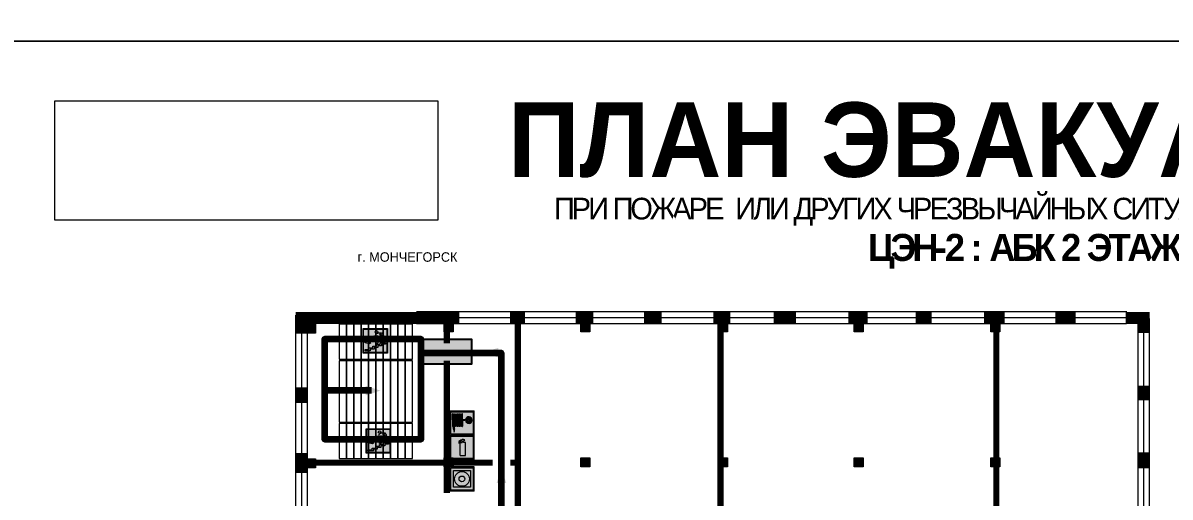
# Model space of a CAD drawing. Header units: millimetres. Extents: x 13810 to 67229, y 12374 to 21950.
# Drawn here: x 25436.9 to 25775.8, y 14409.9 to 14549.9 of the extents above; entities that cross this region are included whole.
import ezdxf

# ---------------------------------------------------------------- set-up
doc = ezdxf.new("R2010")
doc.units = ezdxf.units.MM
doc.layers.add('План_Штампы', color=7, linetype='Continuous')
doc.styles.add('обычный', font='arial.ttf')
picture_1 = doc.add_image_def('image1.jpg', size_in_pixel=(337, 105))

# ---------------------------------------------------------------- blocks, each defined once
blk = doc.blocks.new('A$C54414219')
at = {"true_color": 0xffffff}
h = blk.add_hatch(color=7, dxfattribs=at)
h.paths.add_polyline_path([(2.39, -9.45), (2.39, -18.3), (11.23, -18.3), (11.23, -9.45)], flags=0)
h.paths.add_polyline_path([(10.71, -13.87, -1), (2.92, -13.87, -1)], flags=0)
h.paths.add_polyline_path([(8.3, -13.87, -1), (5.33, -13.87, -1)], flags=0)
h.paths.add_polyline_path([(0.41, -7.47), (0.41, -20.27), (13.21, -20.27), (13.21, -7.47)])
h.paths.add_polyline_path([(0.92, -19.77), (12.71, -19.77), (12.71, -7.98), (0.92, -7.98)], flags=16)
h.paths.add_polyline_path([(11.23, -9.45), (11.23, -18.3), (2.39, -18.3), (2.39, -9.45)], flags=0)
at = {"lineweight": 5}
h = blk.add_hatch(color=242, dxfattribs=at)
h.paths.add_polyline_path([(12.71, -7.98), (0.92, -7.98), (0.92, -19.77), (12.71, -19.77)])
h.paths.add_polyline_path([(11.23, -18.3), (2.39, -18.3), (2.39, -9.45), (11.23, -9.45)], flags=16)
h.paths.add_polyline_path([(10.71, -13.87, -1), (2.92, -13.87, -1)], flags=0)
h.paths.add_polyline_path([(8.3, -13.87, -1), (5.33, -13.87, -1)], flags=0)
at = {"true_color": 0xffffff}
h = blk.add_hatch(color=7, dxfattribs=at)
h.paths.add_polyline_path([(2.39, -9.45), (2.39, -18.3), (11.23, -18.3), (11.23, -9.45)])
h.paths.add_polyline_path([(10.71, -13.87, -1), (2.92, -13.87, -1)], flags=16)
h.paths.add_polyline_path([(8.3, -13.87, -1), (5.33, -13.87, -1)], flags=0)
at = {"lineweight": 5}
h = blk.add_hatch(color=242, dxfattribs=at)
h.paths.add_polyline_path([(2.92, -13.87, 1), (10.71, -13.87, 1)])
h.paths.add_polyline_path([(8.3, -13.87, -1), (5.33, -13.87, -1)], flags=16)
at = {"color": 242, "lineweight": 5}
for p, q in [((0.41, -20.27), (0.41, -7.47)), ((0.41, -7.47), (13.21, -7.47)), ((0.41, -7.47), (13.21, -7.47)), ((13.21, -20.27), (13.21, -7.47)), ((0.41, -20.27), (13.21, -20.27))]:
    blk.add_line(p, q, dxfattribs=at)
for points in [[(0.92, -7.98), (12.71, -7.98), (12.71, -19.77), (0.92, -19.77)], [(2.39, -9.45), (11.23, -9.45), (11.23, -18.3), (2.39, -18.3)]]:
    blk.add_lwpolyline(points, close=True, dxfattribs=at)
for radius in [3.89, 1.49]:
    blk.add_circle((6.81, -13.87), radius, dxfattribs=at)
blk = doc.blocks.new('A$C7B4425F7')
at = {"true_color": 0xffffff}
blk.add_hatch(color=7, dxfattribs=at).paths.add_polyline_path([(0, 0), (-16, 0), (-16, -8), (0, -8)])
h = blk.add_hatch(color=126)
h.paths.add_polyline_path([(-0.2, -0.2), (-15.8, -0.2), (-15.8, -7.8), (-0.2, -7.8)])
h.paths.add_polyline_path([(-11.76, -2.03), (-11.76, -3.66), (-11.17, -3.66, -0.568275), (-11.17, -6.18), (-12.58, -6.18), (-12.58, -2.03)], flags=16)
h.paths.add_polyline_path([(-13.33, -4.12, -0.495768), (-13.59, -6.18), (-15.03, -6.18), (-15.03, -2.03), (-13.59, -2.03, -0.487973)], flags=16)
h.paths.add_polyline_path([(-10.25, -2.03), (-9.48, -2.03), (-9.48, -6.18), (-10.25, -6.18)], flags=16)
h.paths.add_polyline_path([(-13.84, -3.69), (-14.24, -3.69), (-14.24, -3.03), (-13.9, -3.03, -0.692621)], flags=0)
h.paths.add_polyline_path([(-9.15, -2.03), (-8.4, -2.03), (-8.04, -3.07), (-7.68, -2.03), (-6.93, -2.03), (-7.64, -4.1), (-6.93, -6.18), (-7.68, -6.18), (-8.04, -5.14), (-8.4, -6.18), (-9.15, -6.18), (-8.44, -4.1)], flags=16)
h.paths.add_polyline_path([(-11.76, -4.46), (-11.42, -4.46, -0.692621), (-11.36, -5.12), (-11.76, -5.12)], flags=0)
h.paths.add_polyline_path([(-13.9, -5.2), (-14.24, -5.2), (-14.24, -4.55), (-13.84, -4.55, -0.708038)], flags=0)
edge = h.paths.add_edge_path(flags=16)
edge.add_ellipse((-5.51, -4.08), major_axis=(0, 2.05), ratio=0.586184, start_angle=0, end_angle=360)
edge = h.paths.add_edge_path(flags=0)
edge.add_ellipse((-5.51, -4.08), major_axis=(0, 1.14), ratio=0.454828, start_angle=0, end_angle=360)
h.paths.add_polyline_path([(-4.13, -4.96, 0.377264), (-3.48, -4.52, 0.0555), (-3.16, -2.03), (-1.66, -2.03), (-1.66, -4.96), (-0.96, -4.96), (-0.96, -7.01), (-1.75, -7.01), (-1.75, -6.18), (-3.3, -6.18), (-3.3, -7.02), (-4.13, -7.02)], flags=16)
h.paths.add_polyline_path([(-2.73, -2.91), (-2.28, -2.91), (-2.28, -4.96), (-3.05, -4.96, 0.079136)], flags=0)
at = {"color": 126}
blk.add_lwpolyline([(-16, -8), (0, -8), (0, 0), (-16, 0)], close=True, dxfattribs=at)
blk = doc.blocks.new('вниз 3')
at = {"lineweight": 0, "true_color": 0xffffff}
h = blk.add_hatch(color=7, dxfattribs=at)
h.dxf.hatch_style = 1
h.paths.add_polyline_path([(40997.5, -4475.69), (40997.25, -4475.28), (40995.76, -4476.15), (40995.97, -4475.23), (40995.39, -4475.56), (40995.05, -4476.83), (40996.33, -4477.17), (40996.91, -4476.83), (40996, -4476.55)], flags=0)
h.paths.add_polyline_path([(40999.81, -4473.95), (41000.22, -4473.95), (41000.64, -4474.67), (41001.03, -4474.43), (41000.46, -4473.49), (41000.42, -4473.49), (40999.43, -4473.49), (40998.68, -4473.92), (40998.68, -4474.57), (40997.88, -4474.57), (40997.88, -4475), (40999.14, -4475), (40999.14, -4474.43), (40999.14, -4474.38), (40999.59, -4475.15), (40998.72, -4475.67), (40998.72, -4477.06), (40999.24, -4477.06), (40999.24, -4475.96), (40999.95, -4475.56), (40999.95, -4476.43), (41001.61, -4476.43), (41001.61, -4475.88), (41000.47, -4475.88), (41000.47, -4475.12)], flags=0)
h.paths.add_polyline_path([(40999.2, -4473.24, 1), (40998.35, -4473.24, 1)], flags=0)
h.paths.add_polyline_path([(41000.46, -4477.26), (41001.69, -4477.26), (41001.69, -4476.84), (41000.03, -4476.84), (41000.03, -4477.39), (40998.78, -4477.39), (40998.78, -4477.95), (40997.53, -4477.95), (40997.53, -4478.5), (40996.29, -4478.5), (40996.29, -4479.06), (40995.05, -4479.06), (40995.05, -4479.48), (40995.29, -4479.48), (40996.72, -4479.48), (40996.72, -4478.92), (40997.97, -4478.92), (40997.97, -4478.36), (40999.2, -4478.36), (40999.2, -4477.81), (41000.46, -4477.81)], flags=0)
h.paths.add_polyline_path([(41002.37, -4472.17), (40994.37, -4472.17), (40994.37, -4480.17), (41002.37, -4480.17)])
h.paths.add_polyline_path([(41002.16, -4479.96), (40994.57, -4479.96), (40994.57, -4472.37), (41002.16, -4472.37)], flags=16)
h.paths.add_polyline_path([(41001.61, -4475.88), (41001.61, -4476.43), (40999.95, -4476.43), (40999.95, -4475.56), (40999.24, -4475.96), (40999.24, -4477.06), (40998.72, -4477.06), (40998.72, -4475.67), (40999.59, -4475.15), (40999.14, -4474.38), (40999.14, -4474.43), (40999.14, -4475), (40997.88, -4475), (40997.88, -4474.57), (40998.68, -4474.57), (40998.68, -4473.92), (40999.43, -4473.49), (41000.42, -4473.49), (41000.46, -4473.49), (41001.03, -4474.43), (41000.64, -4474.67), (41000.22, -4473.95), (40999.81, -4473.95), (41000.47, -4475.12), (41000.47, -4475.88)], flags=0)
h.paths.add_polyline_path([(41001.69, -4476.84), (41001.69, -4477.26), (41000.46, -4477.26), (41000.46, -4477.81), (40999.2, -4477.81), (40999.2, -4478.36), (40997.97, -4478.36), (40997.97, -4478.92), (40996.72, -4478.92), (40996.72, -4479.48), (40995.05, -4479.48), (40995.05, -4479.06), (40996.29, -4479.06), (40996.29, -4478.5), (40997.53, -4478.5), (40997.53, -4477.95), (40998.78, -4477.95), (40998.78, -4477.39), (41000.03, -4477.39), (41000.03, -4476.84)], flags=0)
h.paths.add_polyline_path([(40998.35, -4473.24, -1), (40999.2, -4473.24, -1)], flags=0)
h.paths.add_polyline_path([(40997.5, -4475.69), (40996, -4476.55), (40996.91, -4476.83), (40996.33, -4477.17), (40995.05, -4476.83), (40995.39, -4475.56), (40995.97, -4475.23), (40995.76, -4476.15), (40997.25, -4475.28)], flags=0)
at = {"lineweight": 0}
h = blk.add_hatch(color=126, dxfattribs=at)
h.dxf.hatch_style = 1
h.paths.add_polyline_path([(41002.16, -4472.37), (40994.57, -4472.37), (40994.57, -4479.96), (41002.16, -4479.96)])
h.paths.add_polyline_path([(40995.97, -4475.23), (40995.76, -4476.15), (40997.25, -4475.28), (40997.5, -4475.69), (40996, -4476.55), (40996.91, -4476.83), (40996.33, -4477.17), (40995.05, -4476.83), (40995.39, -4475.56)], flags=16)
h.paths.add_polyline_path([(40997.88, -4474.57), (40998.68, -4474.57), (40998.68, -4473.92), (40999.43, -4473.49), (41000.42, -4473.49), (41000.46, -4473.49), (41001.03, -4474.43), (41000.64, -4474.67), (41000.22, -4473.95), (40999.81, -4473.95), (41000.47, -4475.12), (41000.47, -4475.88), (41001.61, -4475.88), (41001.61, -4476.43), (40999.95, -4476.43), (40999.95, -4475.56), (40999.24, -4475.96), (40999.24, -4477.06), (40998.72, -4477.06), (40998.72, -4475.67), (40999.59, -4475.15), (40999.14, -4474.38), (40999.14, -4474.43), (40999.14, -4475), (40997.88, -4475)], flags=16)
h.paths.add_polyline_path([(40998.35, -4473.24, -1), (40999.2, -4473.24, -1)], flags=16)
h.paths.add_polyline_path([(40997.53, -4477.95), (40998.78, -4477.95), (40998.78, -4477.39), (41000.03, -4477.39), (41000.03, -4476.84), (41001.69, -4476.84), (41001.69, -4477.26), (41000.46, -4477.26), (41000.46, -4477.81), (40999.2, -4477.81), (40999.2, -4478.36), (40997.97, -4478.36), (40997.97, -4478.92), (40996.72, -4478.92), (40996.72, -4479.48), (40995.05, -4479.48), (40995.05, -4479.06), (40996.29, -4479.06), (40996.29, -4478.5), (40997.53, -4478.5)], flags=16)
at = {"lineweight": 0, "true_color": 0xffffff}
h = blk.add_hatch(color=7, dxfattribs=at)
h.dxf.hatch_style = 1
h.paths.add_polyline_path([(40999.2, -4473.24, 1), (40998.35, -4473.24, 1)])
h.paths.add_polyline_path([(40999.81, -4473.95), (41000.22, -4473.95), (41000.64, -4474.67), (41001.03, -4474.43), (41000.46, -4473.49), (41000.42, -4473.49), (40999.43, -4473.49), (40998.68, -4473.92), (40998.68, -4474.57), (40997.88, -4474.57), (40997.88, -4475), (40999.14, -4475), (40999.14, -4474.43), (40999.14, -4474.38), (40999.59, -4475.15), (40998.72, -4475.67), (40998.72, -4477.06), (40999.24, -4477.06), (40999.24, -4475.96), (40999.95, -4475.56), (40999.95, -4476.43), (41001.61, -4476.43), (41001.61, -4475.88), (41000.47, -4475.88), (41000.47, -4475.12)])
h.paths.add_polyline_path([(40999.2, -4477.81), (41000.46, -4477.81), (41000.46, -4477.26), (41001.69, -4477.26), (41001.69, -4476.84), (41000.03, -4476.84), (41000.03, -4477.39), (40998.78, -4477.39), (40998.78, -4477.95), (40997.53, -4477.95), (40997.53, -4478.5), (40996.29, -4478.5), (40996.29, -4479.06), (40995.05, -4479.06), (40995.05, -4479.48), (40995.29, -4479.48), (40996.72, -4479.48), (40996.72, -4478.92), (40997.97, -4478.92), (40997.97, -4478.36), (40999.2, -4478.36)])
h.paths.add_polyline_path([(40997.5, -4475.69), (40997.25, -4475.28), (40995.76, -4476.15), (40995.97, -4475.23), (40995.39, -4475.56), (40995.05, -4476.83), (40996.33, -4477.17), (40996.91, -4476.83), (40996, -4476.55)])
at = {"color": 126, "lineweight": 0}
for points in [[(40994.37, -4472.17), (41002.37, -4472.17), (41002.37, -4480.17), (40994.37, -4480.17)], [(40994.57, -4472.37), (41002.16, -4472.37), (41002.16, -4479.96), (40994.57, -4479.96)]]:
    blk.add_lwpolyline(points, close=True, dxfattribs=at)
for points in [[(40999.14, -4474.43), (40999.14, -4475), (40997.88, -4475), (40997.88, -4474.57), (40998.68, -4474.57), (40998.68, -4473.92), (40999.43, -4473.49), (41000.42, -4473.49), (41000.46, -4473.49), (41001.03, -4474.43), (41000.64, -4474.67), (41000.22, -4473.95), (40999.81, -4473.95), (41000.47, -4475.12), (41000.47, -4475.88), (41001.61, -4475.88), (41001.61, -4476.43), (40999.95, -4476.43), (40999.95, -4475.56), (40999.24, -4475.96), (40999.24, -4477.06), (40998.72, -4477.06), (40998.72, -4475.67), (40999.59, -4475.15), (40999.14, -4474.38), (40999.14, -4474.43)], [(40995.05, -4476.83), (40995.39, -4475.56), (40995.97, -4475.23), (40995.76, -4476.15), (40997.25, -4475.28), (40997.5, -4475.69), (40996, -4476.55), (40996.91, -4476.83), (40996.33, -4477.17), (40995.05, -4476.83)], [(40995.29, -4479.48), (40995.05, -4479.48), (40995.05, -4479.06), (40996.29, -4479.06), (40996.29, -4478.5), (40997.53, -4478.5), (40997.53, -4477.95), (40998.78, -4477.95), (40998.78, -4477.39), (41000.03, -4477.39), (41000.03, -4476.84), (41001.69, -4476.84), (41001.69, -4477.26), (41000.46, -4477.26), (41000.46, -4477.81), (40999.2, -4477.81), (40999.2, -4478.36), (40997.97, -4478.36), (40997.97, -4478.92), (40996.72, -4478.92), (40996.72, -4479.48), (40995.05, -4479.48)]]:
    blk.add_lwpolyline(points, dxfattribs=at)
blk.add_circle((40998.77, -4473.24), 0.426, dxfattribs=at)
blk = doc.blocks.new('A$C3AD82952')
at = {"true_color": 0xf5f5ff}
h = blk.add_hatch(color=7, dxfattribs=at)
h.dxf.hatch_style = 1
h.paths.add_polyline_path([(8.21, 8.73, 0.414214), (7.89, 9.05), (7.22, 9.05), (7.22, 9.92), (7.59, 9.92, 1), (7.57, 10.36), (7.22, 10.36), (7.22, 10.6), (6.43, 10.6), (6.43, 10.36), (6.01, 10.36), (4.74, 9.59), (4.74, 8.69), (4.98, 8.73), (4.98, 9.26), (6.12, 9.91), (6.43, 9.91), (6.43, 9.05), (5.76, 9.05, 0.414214), (5.44, 8.73), (5.44, 2.2), (8.21, 2.2)], flags=0)
h.paths.add_polyline_path([(12.8, 12.8), (0, 12.8), (0, 0), (12.8, 0)])
h.paths.add_polyline_path([(0.51, 12.29), (12.29, 12.29), (12.29, 0.51), (0.51, 0.51)], flags=16)
h.paths.add_polyline_path([(4.74, 9.59), (6.01, 10.36), (6.43, 10.36), (6.43, 10.6), (7.22, 10.6), (7.22, 10.36), (7.59, 10.36, -0.94586), (7.59, 9.92), (7.22, 9.92), (7.22, 9.05), (7.89, 9.05, -0.414214), (8.21, 8.73), (8.21, 2.2), (5.44, 2.2), (5.44, 8.73, -0.414214), (5.76, 9.05), (6.43, 9.05), (6.43, 9.91), (6.12, 9.91), (4.98, 9.26), (4.98, 8.73), (4.74, 8.69)], flags=0)
h = blk.add_hatch(color=242)
h.dxf.hatch_style = 1
h.paths.add_polyline_path([(12.29, 12.29), (0.51, 12.29), (0.51, 0.51), (12.29, 0.51)])
h.paths.add_polyline_path([(4.74, 8.69), (4.74, 9.59), (6.01, 10.36), (6.43, 10.36), (6.43, 10.6), (7.22, 10.6), (7.22, 10.36), (7.59, 10.36, -0.94586), (7.59, 9.92), (7.22, 9.92), (7.22, 9.05), (7.89, 9.05, -0.414214), (8.21, 8.73), (8.21, 2.2), (5.44, 2.2), (5.44, 8.73, -0.414214), (5.76, 9.05), (6.43, 9.05), (6.43, 9.91), (6.12, 9.91), (4.98, 9.26), (4.98, 8.73)], flags=16)
h = blk.add_hatch(color=7, dxfattribs=at)
h.dxf.hatch_style = 1
h.paths.add_polyline_path([(8.21, 8.73, 0.414214), (7.89, 9.05), (7.22, 9.05), (7.22, 9.92), (7.59, 9.92, 1), (7.57, 10.36), (7.22, 10.36), (7.22, 10.6), (6.43, 10.6), (6.43, 10.36), (6.01, 10.36), (4.74, 9.59), (4.74, 8.69), (4.98, 8.73), (4.98, 9.26), (6.12, 9.91), (6.43, 9.91), (6.43, 9.05), (5.76, 9.05, 0.414214), (5.44, 8.73), (5.44, 2.2), (8.21, 2.2)])
at = {"color": 242, "lineweight": 5}
for p, q in [((0, 0), (0, 12.8)), ((0, 12.8), (12.8, 12.8)), ((12.8, 0), (12.8, 12.8)), ((6.01, 10.36), (4.74, 9.59)), ((4.74, 9.59), (4.74, 8.69)), ((4.74, 8.69), (4.98, 8.73)), ((4.98, 9.26), (6.12, 9.91)), ((4.98, 8.73), (4.98, 9.26)), ((5.44, 2.2), (5.44, 8.73)), ((5.76, 9.05), (6.43, 9.05)), ((6.01, 10.36), (6.43, 10.36)), ((6.12, 9.91), (6.43, 9.91)), ((7.22, 10.6), (6.43, 10.6)), ((6.43, 10.6), (6.43, 10.36)), ((6.43, 9.91), (6.43, 9.05)), ((7.22, 10.36), (7.22, 10.6)), ((7.59, 10.36), (7.22, 10.36)), ((7.22, 9.05), (7.22, 9.92)), ((7.59, 9.92), (7.22, 9.92)), ((7.89, 9.05), (7.22, 9.05)), ((8.21, 2.2), (8.21, 8.73)), ((0, 0), (12.8, 0)), ((5.44, 2.2), (8.21, 2.2))]:
    blk.add_line(p, q, dxfattribs=at)
blk.add_lwpolyline([(0.51, 12.29), (12.29, 12.29), (12.29, 0.51), (0.51, 0.51)], close=True, dxfattribs=at)
for centre, radius, start, end in [((5.76, 8.73), 0.32, 90, 180), ((7.58, 10.14), 0.223, 273.18746, 86.81254), ((7.89, 8.73), 0.32, 0, 90)]:
    blk.add_arc(centre, radius, start, end, dxfattribs=at)
blk = doc.blocks.new('A$C37112FD5')
at = {"true_color": 0xf5f5ff}
h = blk.add_hatch(color=7, dxfattribs=at)
h.dxf.hatch_style = 1
h.paths.add_polyline_path([(12.8, -7.4), (0, -7.4), (0, -20.2), (12.8, -20.2)])
h.paths.add_polyline_path([(12.29, -7.91), (12.29, -19.69), (0.51, -19.69), (0.51, -7.91)], flags=16)
h.paths.add_polyline_path([(4.98, -9.04, -0.42597), (5.17, -9.22), (5.17, -12.25), (5.17, -15.29, -0.432244), (4.98, -15.47), (4.83, -15.47, -0.42597), (4.64, -15.29), (4.64, -12.25), (4.64, -9.22, -0.432244), (4.83, -9.04)], flags=0)
h.paths.add_polyline_path([(4.28, -9.22), (4.28, -12.25), (4.28, -15.29, -0.432244), (4.09, -15.47), (3.94, -15.47, -0.42597), (3.75, -15.29), (3.75, -12.25), (3.75, -9.22, -0.432244), (3.94, -9.04), (4.09, -9.04, -0.42597)], flags=0)
h.paths.add_polyline_path([(5.72, -9.04), (5.87, -9.04, -0.42597), (6.06, -9.22), (6.06, -12.25), (6.06, -15.29, -0.432244), (5.87, -15.47), (5.72, -15.47, -0.42597), (5.53, -15.29), (5.53, -12.25), (5.53, -9.22, -0.432244)], flags=0)
h.paths.add_polyline_path([(6.42, -8.9), (6.5, -8.9, -0.42597), (6.69, -9.08), (6.69, -12.03), (8.21, -12.03, -15.824349), (8.21, -12.47), (6.69, -12.47), (6.69, -15.42, -0.432244), (6.5, -15.6), (6.42, -15.6)], flags=0)
h.paths.add_polyline_path([(3.39, -9.22), (3.39, -12.25), (3.39, -15.29, -0.432244), (3.2, -15.47), (3.05, -15.47, -0.42597), (2.85, -15.29), (2.85, -12.25), (2.85, -9.22, -0.432244), (3.05, -9.04), (3.2, -9.04, -0.42597)], flags=0)
h.paths.add_polyline_path([(2.5, -9.22), (2.5, -16.71), (1.96, -16.71), (1.96, -9.22, -0.432244), (2.15, -9.04), (2.31, -9.04, -0.42597)], flags=0)
h.paths.add_polyline_path([(1.61, -8.9), (1.61, -15.6), (1.57, -15.6, -0.42597), (1.37, -15.42), (1.37, -12.03), (1.37, -9.09, -0.432244), (1.57, -8.9)], flags=0)
h.paths.add_polyline_path([(9.76, -10.81), (9.76, -12.03), (8.49, -12.03, -0.336371)], flags=0)
h.paths.add_polyline_path([(8.49, -12.47), (9.76, -12.47), (9.76, -13.7, -0.336371)], flags=0)
h.paths.add_polyline_path([(10.11, -10.81, -0.336371), (11.38, -12.03), (10.11, -12.03)], flags=0)
h.paths.add_polyline_path([(10.11, -12.47), (11.38, -12.47, -0.336371), (10.11, -13.7)], flags=0)
h.paths.add_polyline_path([(2.5, -16.84), (2.5, -17.05), (1.97, -17.05), (1.97, -16.84)], flags=0)
h.paths.add_polyline_path([(2.5, -17.24, -0.033778), (2.24, -18.6, -0.033778), (1.97, -17.24)], flags=0)
h = blk.add_hatch(color=242)
h.dxf.hatch_style = 1
h.paths.add_polyline_path([(12.29, -7.91), (0.51, -7.91), (0.51, -19.69), (12.29, -19.69)])
h.paths.add_polyline_path([(6.42, -15.6), (6.42, -8.9), (6.5, -8.9, -0.42597), (6.69, -9.08), (6.69, -12.03), (8.21, -12.03, -15.824349), (8.21, -12.47), (6.69, -12.47), (6.69, -15.42, -0.432244), (6.5, -15.6)], flags=16)
h.paths.add_polyline_path([(5.87, -15.47), (5.72, -15.47, -0.42597), (5.53, -15.29), (5.53, -12.25), (5.53, -9.22, -0.432244), (5.72, -9.04), (5.87, -9.04, -0.42597), (6.06, -9.22), (6.06, -12.25), (6.06, -15.29, -0.432244)], flags=16)
h.paths.add_polyline_path([(4.98, -15.47), (4.83, -15.47, -0.42597), (4.64, -15.29), (4.64, -12.25), (4.64, -9.22, -0.432244), (4.83, -9.04), (4.98, -9.04, -0.42597), (5.17, -9.22), (5.17, -12.25), (5.17, -15.29, -0.432244)], flags=16)
h.paths.add_polyline_path([(4.09, -15.47), (3.94, -15.47, -0.42597), (3.75, -15.29), (3.75, -12.25), (3.75, -9.22, -0.432244), (3.94, -9.04), (4.09, -9.04, -0.42597), (4.28, -9.22), (4.28, -12.25), (4.28, -15.29, -0.432244)], flags=16)
h.paths.add_polyline_path([(3.2, -15.47), (3.05, -15.47, -0.42597), (2.85, -15.29), (2.85, -12.25), (2.85, -9.22, -0.432244), (3.05, -9.04), (3.2, -9.04, -0.42597), (3.39, -9.22), (3.39, -12.25), (3.39, -15.29, -0.432244)], flags=16)
h.paths.add_polyline_path([(2.5, -17.05), (1.97, -17.05), (1.97, -16.84), (2.5, -16.84)], flags=16)
h.paths.add_polyline_path([(2.5, -17.24, -0.033778), (2.24, -18.6, -0.033778), (1.97, -17.24)], flags=16)
h.paths.add_polyline_path([(2.5, -16.71), (1.96, -16.71), (1.96, -9.22, -0.432244), (2.15, -9.04), (2.31, -9.04, -0.42597), (2.5, -9.22)], flags=16)
h.paths.add_polyline_path([(1.61, -15.6), (1.57, -15.6, -0.42597), (1.37, -15.42), (1.37, -12.03), (1.37, -9.09, -0.432244), (1.57, -8.9), (1.61, -8.9)], flags=16)
h.paths.add_polyline_path([(8.49, -12.47), (9.76, -12.47), (9.76, -13.7, -0.336371)], flags=0)
h.paths.add_polyline_path([(10.11, -13.7), (10.11, -12.47), (11.38, -12.47, -0.336371)], flags=0)
h.paths.add_polyline_path([(8.49, -12.03, -0.336371), (9.76, -10.81), (9.76, -12.03)], flags=0)
h.paths.add_polyline_path([(10.11, -12.03), (10.11, -10.81, -0.336371), (11.38, -12.03)], flags=0)
h = blk.add_hatch(color=7, dxfattribs=at)
h.dxf.hatch_style = 1
h.paths.add_polyline_path([(1.61, -8.9), (1.57, -8.9, 0.432244), (1.37, -9.09), (1.37, -12.03), (1.37, -15.42, 0.42597), (1.57, -15.6), (1.61, -15.6)])
h.paths.add_polyline_path([(2.5, -9.22, 0.42597), (2.31, -9.04), (2.15, -9.04, 0.432244), (1.96, -9.22), (1.96, -16.71), (2.5, -16.71)])
h.paths.add_polyline_path([(2.5, -16.84), (1.97, -16.84), (1.97, -17.05), (2.5, -17.05)])
h.paths.add_polyline_path([(2.5, -17.24), (1.97, -17.24, 0.033778), (2.24, -18.6, 0.033778)])
h.paths.add_polyline_path([(3.39, -12.25), (3.39, -9.22, 0.42597), (3.2, -9.04), (3.05, -9.04, 0.432244), (2.85, -9.22), (2.85, -12.25), (2.85, -15.29, 0.42597), (3.05, -15.47), (3.2, -15.47, 0.432244), (3.39, -15.29)])
h.paths.add_polyline_path([(4.28, -12.25), (4.28, -9.22, 0.42597), (4.09, -9.04), (3.94, -9.04, 0.432244), (3.75, -9.22), (3.75, -12.25), (3.75, -15.29, 0.42597), (3.94, -15.47), (4.09, -15.47, 0.432244), (4.28, -15.29)])
h.paths.add_polyline_path([(5.17, -12.25), (5.17, -9.22, 0.42597), (4.98, -9.04), (4.83, -9.04, 0.432244), (4.64, -9.22), (4.64, -12.25), (4.64, -15.29, 0.42597), (4.83, -15.47), (4.98, -15.47, 0.432244), (5.17, -15.29)])
h.paths.add_polyline_path([(6.06, -12.25), (6.06, -9.22, 0.42597), (5.87, -9.04), (5.72, -9.04, 0.432244), (5.53, -9.22), (5.53, -12.25), (5.53, -15.29, 0.42597), (5.72, -15.47), (5.87, -15.47, 0.432244), (6.06, -15.29)])
h.paths.add_polyline_path([(6.69, -12.47), (8.21, -12.47, 15.824349), (8.21, -12.03), (6.69, -12.03), (6.69, -9.08, 0.42597), (6.5, -8.9), (6.42, -8.9), (6.42, -15.6), (6.5, -15.6, 0.432244), (6.69, -15.42)])
h.paths.add_polyline_path([(8.49, -12.47), (9.76, -12.47), (9.76, -13.7, -0.336371)], flags=16)
h.paths.add_polyline_path([(8.49, -12.03, -0.336371), (9.76, -10.81), (9.76, -12.03)], flags=16)
h.paths.add_polyline_path([(10.11, -12.47), (11.38, -12.47, -0.336371), (10.11, -13.7)], flags=16)
h.paths.add_polyline_path([(10.11, -12.03), (10.11, -10.81, -0.336371), (11.38, -12.03)], flags=16)
h = blk.add_hatch(color=242)
h.dxf.hatch_style = 1
h.paths.add_polyline_path([(9.76, -10.81, 0.336371), (8.49, -12.03), (9.76, -12.03)])
h.paths.add_polyline_path([(10.11, -10.81), (10.11, -12.03), (11.38, -12.03, 0.336371)])
h.paths.add_polyline_path([(11.38, -12.47), (10.11, -12.47), (10.11, -13.7, 0.336371)])
h.paths.add_polyline_path([(9.76, -12.47), (8.49, -12.47, 0.336371), (9.76, -13.7)])
at = {"color": 242, "lineweight": 5}
for p, q in [((0, -20.2), (0, -7.4)), ((0, -7.4), (12.8, -7.4)), ((1.37, -12.03), (1.37, -9.08)), ((1.37, -12.03), (1.37, -15.42)), ((1.57, -8.9), (1.61, -8.9)), ((1.61, -8.9), (1.61, -15.6)), ((1.96, -16.71), (1.96, -9.22)), ((2.15, -9.04), (2.31, -9.04)), ((2.5, -16.71), (2.5, -9.22)), ((2.85, -12.25), (2.85, -9.22)), ((3.05, -9.04), (3.2, -9.04)), ((3.39, -12.25), (3.39, -9.22)), ((3.75, -12.25), (3.75, -9.22)), ((3.94, -9.04), (4.09, -9.04)), ((4.28, -12.25), (4.28, -9.22)), ((4.64, -12.25), (4.64, -9.22)), ((4.83, -9.04), (4.98, -9.04)), ((5.17, -12.25), (5.17, -9.22)), ((5.53, -12.25), (5.53, -9.22)), ((5.72, -9.04), (5.87, -9.04)), ((6.06, -12.25), (6.06, -9.22)), ((6.42, -8.9), (6.42, -15.6)), ((6.5, -8.9), (6.42, -8.9)), ((6.69, -12.03), (6.69, -9.08)), ((8.21, -12.03), (6.69, -12.03)), ((9.76, -12.03), (8.49, -12.03)), ((9.76, -10.81), (9.76, -12.03)), ((10.11, -10.81), (10.11, -12.03)), ((11.38, -12.03), (10.11, -12.03)), ((12.8, -20.2), (12.8, -7.4)), ((1.57, -15.6), (1.61, -15.6)), ((1.96, -16.71), (2.5, -16.71)), ((1.97, -16.84), (2.5, -16.84)), ((1.97, -17.05), (1.97, -16.84)), ((2.5, -17.05), (1.97, -17.05)), ((1.97, -17.24), (2.5, -17.24)), ((2.5, -16.84), (2.5, -17.05)), ((2.85, -12.25), (2.85, -15.29)), ((3.05, -15.47), (3.2, -15.47)), ((3.39, -12.25), (3.39, -15.29)), ((3.75, -12.25), (3.75, -15.29)), ((3.94, -15.47), (4.09, -15.47)), ((4.28, -12.25), (4.28, -15.29)), ((4.64, -12.25), (4.64, -15.29)), ((4.83, -15.47), (4.98, -15.47)), ((5.17, -12.25), (5.17, -15.29)), ((5.53, -12.25), (5.53, -15.29)), ((5.72, -15.47), (5.87, -15.47)), ((6.06, -12.25), (6.06, -15.29)), ((6.42, -15.6), (6.5, -15.6)), ((8.21, -12.47), (6.69, -12.47)), ((6.69, -12.47), (6.69, -15.42)), ((9.76, -12.47), (8.49, -12.47)), ((9.76, -12.47), (9.76, -13.7)), ((11.38, -12.47), (10.11, -12.47)), ((10.11, -12.47), (10.11, -13.7)), ((0, -20.2), (12.8, -20.2))]:
    blk.add_line(p, q, dxfattribs=at)
blk.add_lwpolyline([(0.51, -7.91), (12.29, -7.91), (12.29, -19.69), (0.51, -19.69)], close=True, dxfattribs=at)
for centre, radius, start, end in [((1.56, -9.09), 0.182, 87.10267, 180.60715), ((2.15, -9.22), 0.182, 87.10267, 180.60715), ((2.32, -9.22), 0.182, 359.39285, 92.89733), ((3.04, -9.22), 0.182, 87.10267, 180.60715), ((3.21, -9.22), 0.182, 359.39285, 92.89733), ((3.93, -9.22), 0.182, 87.10267, 180.60715), ((4.1, -9.22), 0.182, 359.39285, 92.89733), ((4.82, -9.22), 0.182, 87.10267, 180.60715), ((4.99, -9.22), 0.182, 359.39285, 92.89733), ((5.71, -9.22), 0.182, 87.10267, 180.60715), ((5.88, -9.22), 0.182, 359.39285, 92.89733), ((6.51, -9.09), 0.182, 359.39285, 92.89733), ((9.93, -12.25), 1.74, 187.23185, 172.76815), ((9.93, -12.25), 1.46, 96.99266, 171.35851), ((9.93, -12.25), 1.46, 8.64149, 83.00734), ((1.56, -15.42), 0.182, 179.39285, 272.89733), ((12.17, -15.98), 10.27, 187.04098, 194.7793), ((-7.7, -15.98), 10.27, 345.2207, 352.95902), ((3.04, -15.29), 0.182, 179.39285, 272.89733), ((3.21, -15.29), 0.182, 267.10267, 0.60715), ((3.93, -15.29), 0.182, 179.39285, 272.89733), ((4.1, -15.29), 0.182, 267.10267, 0.60715), ((4.82, -15.29), 0.182, 179.39285, 272.89733), ((4.99, -15.29), 0.182, 267.10267, 0.60715), ((5.71, -15.29), 0.182, 179.39285, 272.89733), ((5.88, -15.29), 0.182, 267.10267, 0.60715), ((6.51, -15.42), 0.182, 267.10267, 0.60715), ((9.93, -12.25), 1.46, 188.64149, 263.00734), ((9.93, -12.25), 1.46, 276.99266, 351.35851)]:
    blk.add_arc(centre, radius, start, end, dxfattribs=at)

msp = doc.modelspace()

# ---------------------------------------------------------------- hatches: boundary and pattern name
at = {"lineweight": 0}
h = msp.add_hatch(color=256, dxfattribs=at)
h.dxf.hatch_style = 1
h.paths.add_polyline_path([(25561.31, 14461.38), (25561.31, 14458.71), (25563.98, 14458.71), (25563.98, 14461.38)])
h = msp.add_hatch(color=256, dxfattribs=at)
h.dxf.hatch_style = 1
h.paths.add_polyline_path([(25601.69, 14461.38), (25601.69, 14458.71), (25604.36, 14458.71), (25604.36, 14461.38)])
h = msp.add_hatch(color=256, dxfattribs=at)
h.dxf.hatch_style = 1
h.paths.add_polyline_path([(25642.29, 14461.38), (25642.29, 14458.71), (25644.96, 14458.71), (25644.96, 14461.38)])
h = msp.add_hatch(color=256, dxfattribs=at)
h.dxf.hatch_style = 1
h.paths.add_polyline_path([(25682.4, 14461.38), (25682.4, 14458.71), (25685.06, 14458.71), (25685.06, 14461.38)])
h = msp.add_hatch(color=256, dxfattribs=at)
h.dxf.hatch_style = 1
h.paths.add_polyline_path([(25722.79, 14461.38), (25722.79, 14458.71), (25725.46, 14458.71), (25725.46, 14461.38)])
h = msp.add_hatch(color=256, dxfattribs=at)
h.dxf.hatch_style = 1
h.paths.add_polyline_path([(25520.65, 14461.03), (25520.65, 14458.36), (25523.32, 14458.36), (25523.32, 14461.03)])
h = msp.add_hatch(color=256, dxfattribs=at)
h.dxf.hatch_style = 1
h.paths.add_polyline_path([(25520.65, 14421.19), (25520.65, 14418.52), (25523.32, 14418.52), (25523.32, 14421.19)])
h = msp.add_hatch(color=256, dxfattribs=at)
h.dxf.hatch_style = 1
h.paths.add_polyline_path([(25561.31, 14421.54), (25561.31, 14418.87), (25563.98, 14418.87), (25563.98, 14421.54)])
h = msp.add_hatch(color=256, dxfattribs=at)
h.dxf.hatch_style = 1
h.paths.add_polyline_path([(25601.69, 14421.54), (25601.69, 14418.87), (25604.36, 14418.87), (25604.36, 14421.54)])
h = msp.add_hatch(color=256, dxfattribs=at)
h.dxf.hatch_style = 1
h.paths.add_polyline_path([(25642.29, 14421.54), (25642.29, 14418.87), (25644.96, 14418.87), (25644.96, 14421.54)])
h = msp.add_hatch(color=256, dxfattribs=at)
h.dxf.hatch_style = 1
h.paths.add_polyline_path([(25682.4, 14421.54), (25682.4, 14418.87), (25685.06, 14418.87), (25685.06, 14421.54)])
h = msp.add_hatch(color=256, dxfattribs=at)
h.dxf.hatch_style = 1
h.paths.add_polyline_path([(25722.79, 14421.54), (25722.79, 14418.87), (25725.46, 14418.87), (25725.46, 14421.54)])

# ---------------------------------------------------------------- linework, layer by layer
at = {"color": 126, "lineweight": 0, "true_color": 0x008754}
for points in [[(25424.83, 14939.6), (26024.83, 14939.6), (26024.83, 14544.6), (25424.83, 14544.6)], [(25424.83, 14544.6), (26024.83, 14544.6), (26024.83, 14149.6), (25424.83, 14149.6)]]:
    msp.add_lwpolyline(points, close=True, dxfattribs=at)
at = {"lineweight": 0}
for points, const_width in [([(25519.22, 14458.14), (25519.22, 14462.8), (25565.8, 14462.8)], 3.6), ([(25562.09, 14455.28), (25562.09, 14463.81)], 1.8), ([(25580.76, 14462.8), (25585.16, 14462.8)], 3.6), ([(25600.12, 14462.8), (25605.32, 14462.8)], 3.6), ([(25620.35, 14462.8), (25625.56, 14462.8)], 3.6), ([(25640.79, 14462.8), (25645.8, 14462.8)], 3.6), ([(25658.62, 14462.8), (25665.24, 14462.8)], 3.6), ([(25680.67, 14462.8), (25686.39, 14462.8)], 3.6), ([(25700.56, 14462.8), (25705.36, 14462.8)], 3.6), ([(25720.74, 14462.8), (25726.93, 14462.8)], 3.6), ([(25741.91, 14462.8), (25747.9, 14462.8)], 3.6), ([(25762.68, 14462.8), (25767.98, 14462.8), (25767.98, 14458.38)], 3.6), ([(25586.79, 14379.3), (25583.06, 14379.3), (25583.06, 14463.14)], 1.8), ([(25674.52, 14379.3), (25642.94, 14379.3), (25642.94, 14462.55)], 1.8), ([(25724.46, 14387.55), (25724.46, 14463.37)], 1.8), ([(25562.09, 14411.08), (25562.09, 14450.17)], 1.8), ([(25767.98, 14442.84), (25767.98, 14438.46)], 3.6), ([(25519.22, 14437.73), (25519.22, 14442.35)], 3.6), ([(25519.22, 14417.05), (25519.22, 14422.96)], 3.6), ([(25767.98, 14423.13), (25767.98, 14418.35)], 3.6), ([(25575.61, 14420.05), (25518.92, 14420.05)], 1.8), ([(25583.06, 14420.05), (25580.8, 14420.05)], 1.8)]:
    msp.add_lwpolyline(points, dxfattribs=dict(at, const_width=const_width))
for points in [[(25517.52, 14179.27), (25517.52, 14463.67)], [(25519.22, 14179.5), (25519.22, 14463.89)], [(25520.91, 14179.23), (25520.91, 14463.63)], [(25762.68, 14462.8), (25552.89, 14462.8)], [(25762.95, 14464.57), (25553.17, 14464.57)], [(25766.29, 14180.41), (25766.29, 14462.8)], [(25767.98, 14180.51), (25767.98, 14462.89)], [(25769.71, 14180.27), (25769.71, 14462.66)], [(25762.93, 14461.09), (25553.14, 14461.09)]]:
    msp.add_lwpolyline(points, dxfattribs=at)
for points in [[(25561.31, 14458.71), (25561.31, 14461.38), (25563.98, 14461.38), (25563.98, 14458.71)], [(25601.69, 14458.71), (25601.69, 14461.38), (25604.36, 14461.38), (25604.36, 14458.71)], [(25642.29, 14458.71), (25642.29, 14461.38), (25644.96, 14461.38), (25644.96, 14458.71)], [(25682.4, 14458.71), (25682.4, 14461.38), (25685.06, 14461.38), (25685.06, 14458.71)], [(25722.79, 14458.71), (25722.79, 14461.38), (25725.46, 14461.38), (25725.46, 14458.71)], [(25520.65, 14458.36), (25520.65, 14461.03), (25523.32, 14461.03), (25523.32, 14458.36)], [(25532.44, 14450.67), (25532.44, 14460.95), (25530.28, 14460.95), (25530.28, 14450.67)], [(25534.61, 14450.67), (25534.61, 14460.95), (25532.44, 14460.95), (25532.44, 14450.67)], [(25536.77, 14450.67), (25536.77, 14460.95), (25534.61, 14460.95), (25534.61, 14450.67)], [(25538.93, 14450.67), (25538.93, 14460.95), (25536.77, 14460.95), (25536.77, 14450.67)], [(25541.09, 14450.67), (25541.09, 14460.95), (25538.93, 14460.95), (25538.93, 14450.67)], [(25543.25, 14450.67), (25543.25, 14460.95), (25541.09, 14460.95), (25541.09, 14450.67)], [(25545.41, 14450.67), (25545.41, 14460.95), (25543.25, 14460.95), (25543.25, 14450.67)], [(25547.57, 14450.67), (25547.57, 14460.95), (25545.41, 14460.95), (25545.41, 14450.67)], [(25549.74, 14450.67), (25549.74, 14460.95), (25547.57, 14460.95), (25547.57, 14450.67)], [(25551.9, 14450.67), (25551.9, 14460.95), (25549.74, 14460.95), (25549.74, 14450.67)], [(25532.44, 14432.05), (25532.44, 14450.15), (25530.28, 14450.15), (25530.28, 14432.05)], [(25534.61, 14432.05), (25534.61, 14450.15), (25532.44, 14450.15), (25532.44, 14432.05)], [(25536.77, 14432.05), (25536.77, 14450.15), (25534.61, 14450.15), (25534.61, 14432.05)], [(25538.93, 14432.05), (25538.93, 14450.15), (25536.77, 14450.15), (25536.77, 14432.05)], [(25541.09, 14432.05), (25541.09, 14450.15), (25538.93, 14450.15), (25538.93, 14432.05)], [(25543.25, 14432.05), (25543.25, 14450.15), (25541.09, 14450.15), (25541.09, 14432.05)], [(25545.41, 14432.05), (25545.41, 14450.15), (25543.25, 14450.15), (25543.25, 14432.05)], [(25547.57, 14432.05), (25547.57, 14450.15), (25545.41, 14450.15), (25545.41, 14432.05)], [(25549.74, 14432.05), (25549.74, 14450.15), (25547.57, 14450.15), (25547.57, 14432.05)], [(25551.9, 14432.05), (25551.9, 14450.15), (25549.74, 14450.15), (25549.74, 14432.05)], [(25532.44, 14421.34), (25532.44, 14431.62), (25530.28, 14431.62), (25530.28, 14421.34)], [(25534.61, 14421.34), (25534.61, 14431.62), (25532.44, 14431.62), (25532.44, 14421.34)], [(25536.77, 14421.34), (25536.77, 14431.62), (25534.61, 14431.62), (25534.61, 14421.34)], [(25538.93, 14421.34), (25538.93, 14431.62), (25536.77, 14431.62), (25536.77, 14421.34)], [(25541.09, 14421.34), (25541.09, 14431.62), (25538.93, 14431.62), (25538.93, 14421.34)], [(25543.25, 14421.34), (25543.25, 14431.62), (25541.09, 14431.62), (25541.09, 14421.34)], [(25545.41, 14421.34), (25545.41, 14431.62), (25543.25, 14431.62), (25543.25, 14421.34)], [(25547.57, 14421.34), (25547.57, 14431.62), (25545.41, 14431.62), (25545.41, 14421.34)], [(25549.74, 14421.34), (25549.74, 14431.62), (25547.57, 14431.62), (25547.57, 14421.34)], [(25551.9, 14421.34), (25551.9, 14431.62), (25549.74, 14431.62), (25549.74, 14421.34)], [(25520.65, 14418.52), (25520.65, 14421.19), (25523.32, 14421.19), (25523.32, 14418.52)], [(25561.31, 14418.87), (25561.31, 14421.54), (25563.98, 14421.54), (25563.98, 14418.87)], [(25601.69, 14418.87), (25601.69, 14421.54), (25604.36, 14421.54), (25604.36, 14418.87)], [(25642.29, 14418.87), (25642.29, 14421.54), (25644.96, 14421.54), (25644.96, 14418.87)], [(25682.4, 14418.87), (25682.4, 14421.54), (25685.06, 14421.54), (25685.06, 14418.87)], [(25722.79, 14418.87), (25722.79, 14421.54), (25725.46, 14421.54), (25725.46, 14418.87)]]:
    msp.add_lwpolyline(points, close=True, dxfattribs=at)
at = {"color": 126, "lineweight": 100, "true_color": 0x008754}
for points in [[(25554.52, 14452.55), (25554.52, 14456.53), (25525.94, 14456.53), (25525.94, 14441.36)], [(25539.81, 14441.36), (25525.94, 14441.36), (25525.94, 14426.97), (25554.52, 14426.97), (25554.52, 14452.55), (25578.15, 14452.55), (25578.15, 14356.85)]]:
    msp.add_lwpolyline(points, dxfattribs=at)
at = {"layer": 'План_Штампы', "color": 126, "true_color": 0x008754}
for points in [[(25577.31, 14454), (25577.31, 14451.13), (25572.9, 14452.55)], [(25538.06, 14439.91), (25538.07, 14442.78), (25542.47, 14441.36)], [(25579.65, 14414.02), (25576.78, 14414.03), (25578.2, 14418.43)]]:
    msp.add_solid(points, dxfattribs=at)

# ---------------------------------------------------------------- block references
at = {"color": 126, "true_color": 0x008754, "xscale": 0.9, "yscale": 0.9, "zscale": 0.9}
for p in [(-11357.6, 18484.6), (-11356.67, 18455.05)]:
    msp.add_blockref('вниз 3', p, dxfattribs=at)
for name, p, xscale, yscale, zscale in [('A$C37112FD5', (25562.99, 14439.53), 0.5624985604081303, 0.5624985604081303, 0.5624985604081303), ('A$C3AD82952', (25562.99, 14420.97), 0.5625, 0.5625, 0.5625)]:
    msp.add_blockref(name, p, dxfattribs=dict(xscale=xscale, yscale=yscale, zscale=zscale))
at = {"xscale": 0.5625, "yscale": 0.5625, "zscale": 0.5625, "rotation": 89.99999999999999}
msp.add_blockref('A$C54414219', (25558.75, 14411.44), dxfattribs=at)
at = {"layer": 'План_Штампы', "xscale": 0.9, "yscale": 0.9, "zscale": 0.9}
msp.add_blockref('A$C7B4425F7', (25569.49, 14456.43), dxfattribs=at)

# ---------------------------------------------------------------- texts
at = {"lineweight": 0, "style": 'обычный'}
for s, insert, char_height, width, attachment_point in [('{\\fProxima Nova Rg|b1|i0|c204|p2;ПЛАН ЭВАКУАЦИИ}', (25580.15, 14526.47), 22, 493.8901, 1), ('\\pi-8.4,l8.4,t8.4;{\\fProxima Nova Rg|b0|i0|c204|p2;г. МОНЧЕГОРСК\\H1.1997x; }', (25550.46, 14480.79), 2.8, 126.6484, 5)]:
    msp.add_mtext(s, dxfattribs=dict(at, insert=insert, char_height=char_height, width=width, attachment_point=attachment_point))
at = {"color": 0, "lineweight": 0, "insert": (25731.22, 14498.48), "char_height": 8, "width": 449.2158, "attachment_point": 5, "style": 'обычный'}
msp.add_mtext('{\\fArial Black|b1|i0|c204|p34;\\H2x;\\T0.85;  \\fArial Narrow|b0|i0|c204|p34;\\H0.8x;\\W0.9;\\P\\fProxima Nova Rg|b0|i0|c204|p2;\\H0.5x;\\W1;\\C256;ПРИ ПОЖАРЕ  ИЛИ ДРУГИХ ЧРЕЗВЫЧАЙНЫХ СИТУАЦИЯХ  ИЗ ПОМЕЩЕНИЙ \\fProxima Nova Rg|b1|i0|c204|p2;\\H1.25x;\\P\\fProxima Nova Rg|b0|i0|c204|p2;\\H0.8x; \\fProxima Nova Rg|b1|i0|c204|p2;\\H1.25x;ЦЭН-2 : АБК 2 ЭТАЖ}', dxfattribs=at)

# ---------------------------------------------------------------- pictures from other files: only their frames are drawn
at = {"color": 7, "lineweight": 0, "true_color": 0xf5f5ff}
image = msp.add_image(picture_1, insert=(25446.32, 14491.72), size_in_units=(113.11, 35.24), dxfattribs=at)
image.dxf.flags = 7

doc.saveas('drawing.dxf')
